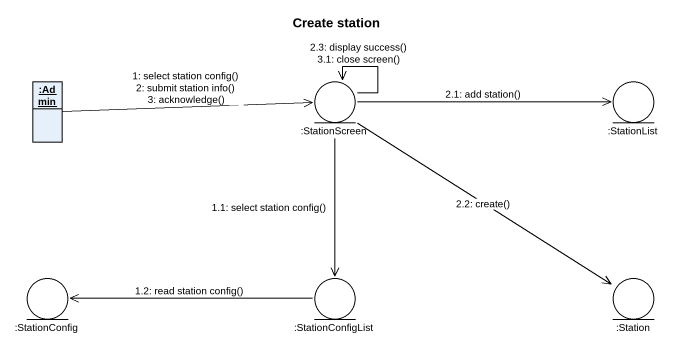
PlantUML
@startuml
title Create station
allowmixing
hide circle
hide empty members
object ":Admin" as Admin
entity ":StationScreen" as StationScreen
entity ":StationList" as StationList
entity ":StationConfig" as StationConfig
entity ":StationConfigList" as StationConfigList
entity ":Station" as Station
Admin -right-> StationScreen : 1: select station config()\n2: submit station info()\n3: acknowledge()
StationScreen --> StationConfigList : 1.1: select station config()
StationConfigList -left-> StationConfig : 1.2: read station config()
StationScreen -right-> StationList : 2.1: add station()
StationScreen --> Station : 2.2: create()
StationScreen --> StationScreen : 2.3: display success()\n3.1: close screen()
@enduml
